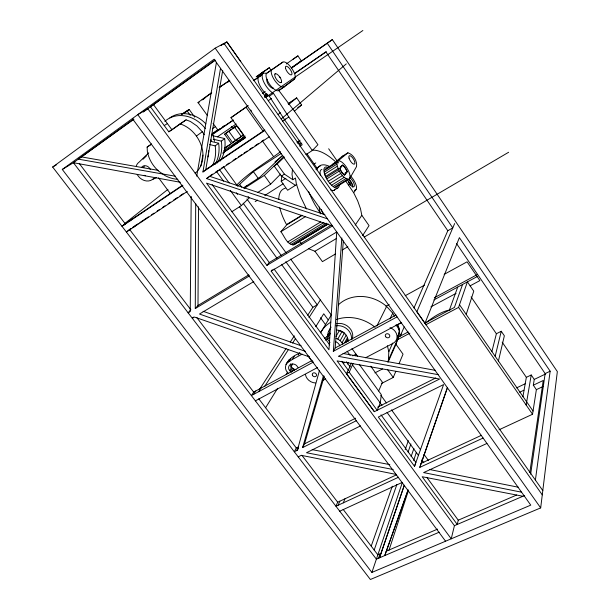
<?xml version="1.0" encoding="UTF-8"?>
<svg xmlns="http://www.w3.org/2000/svg" width="610" height="610" viewBox="0 0 610 610"><rect width="100%" height="100%" fill="white"/><g stroke="black" fill="none" stroke-linecap="round" stroke-linejoin="round"><path stroke-width="0.91" d="M249.559 275.834L195.284 308.515L195.688 203.526M195.284 308.515L197.998 305.473L198.502 206.843M191.197 196.405L190.244 311.55L188.109 312.831L190.861 309.773L129.572 229.444L126.361 232.044L187.3 191.426M352.496 186.782L352.321 185.066A4.842 1.86 58.3 0 0 347.769 179.218M336.873 164.181L337.452 161.391L347.906 152.813C353.19 154.322 357.544 161.2 356.514 166.614L349.56 178.753L348.668 179.34C341.989 178.067 338.207 170.32 336.873 164.181L324.444 172.028M348.005 341.661C348.592 335.439 342.637 330.246 336.697 330.04M387.769 361.936L388.41 360.182L388.814 351.695L387.365 345.672M395.715 345.001L398.46 337.483L398.696 332.923M397.041 316.903L333.319 351.329L341.844 237.946M333.319 351.329L335.187 347.967L343.316 240.935M292.51 169.092L292.007 174.384L292.815 179.706L295.454 178.028L296.353 183.862L300.539 196.542L306.51 208.956M296.818 184.433L287.63 190.251L281.225 181.292L281.789 175.977M353.068 363.552L349.21 372.191L377.163 410.301L380.282 402.966L381.303 394.624L359.267 364.391M542.801 490.6L226.859 41.892L215.185 48.152L52.658 167.041L370.384 579.5L540.681 507.901L557.342 371.589L332.313 39.604L291.565 67.87M535.397 480.078L550.151 371.193L459.383 237.641L424.964 323.247L416.859 311.733L454.633 223.565M530.647 474.206L545.149 373.587L456.539 243.565M529.793 472.62L543.228 380.48L533.315 385.207L536.373 389.66L532.545 414.251L499.071 429.775M533.315 385.207L534.253 379.42L531.218 374.99L526.346 377.331L522.892 396.82M264.664 130.517L202.932 171.959L220.515 68.29M526.14 404.994L531.218 374.99M202.932 171.959L205.768 169.649L222.703 70.463M216.466 62.212L196.71 176.137M200.949 165.973L202.84 155.115M498.423 361.006L504.356 335.797L501.252 331.268L496.387 333.739L491.873 351.65M426.786 477.295L458.255 520.185L457.233 524.455L454.427 525.675L451.232 538.813L137.768 114.65L147.803 108.755L214.819 60.138M495.16 356.278L501.252 331.268M296.468 450.676L298.458 446.886L296.3 447.969L294.294 451.766L297.383 450.218L319.51 370.361M356.583 420.587L302.59 447.61L323.437 375.844M302.59 447.61L304.558 443.828L324.253 376.134M483.089 438.041L419.802 467.382L447.275 387.899M389.012 550.197L408.364 490.73M466.215 314.424L473.764 291.153L467.397 281.866L458.583 307.409L425.727 324.794M300.021 353.121C292.495 355.508 279.708 365.352 288.416 373.488M407.892 490.326L384.765 555.558L376.385 559.157L371.894 572.416L62.289 169.466L214.087 59.231L530.761 505.133L371.894 572.416M414.533 466.33L443.584 384.597L378.322 417.034L414.533 466.33L415.837 462.357L380.998 414.846M413.656 460.481L416.363 452.353M378.566 558.219L380.015 553.903M402.28 482.693L376.385 559.157L73.413 162.718L133.659 119.011M411.14 456.532L413.893 448.419M404.14 485.667L379.496 557.822L404.316 485.247M327.715 336.057L329.659 332.61L327.143 336.926L329.141 335.462L324.306 338.489M374.189 550.052L396.896 484.409M408.098 452.041L410.896 443.95M419.802 467.382L447.397 387.876M371.246 546.026L392.306 486.2M405.192 449.585L408.342 440.656M477.165 276.604L462.548 284.481L454.435 307.417L424.636 323.216M408.204 489.815L384.765 555.558L439.147 532.217M449.379 310.101L457.713 287.081L462.548 284.481M343.285 502.853L344.97 498.797M381.471 383.499L393.252 377.46L395.783 371.421M399.047 363.659L403.035 354.166L395.974 344.292L388.097 362.126M338.131 505.248L339.839 501.184M396.53 474.816L337.665 502.198L335.942 506.254L398.582 477.218M413.976 307.974L447.801 230.733L452.772 227.911L327.265 43.257L332.313 39.604M378.65 390.987L382.447 382.302L370.766 366.221M400.129 336.209L404.232 326.884M388.41 360.182L398.46 337.483M388.814 351.695L392.688 343.072M389.942 318.961L392.718 313.136L386.534 306.342A35.403 30.569 27.7 0 0 338.306 304.916M316.049 169.626L316.88 167.925L320.273 166.011M376.812 326.137L386.603 306.418M355.15 355.859L356.011 354.158L352.763 355.882M351.467 363.057L349.461 366.984L349.98 366.709L346.343 361.738M374.387 411.674L337.071 360.884L439.619 379.023L374.387 411.674L346.442 373.648L349.98 366.709M347.403 363.979L348.234 362.37M297.383 450.218L298.572 447.946M343.506 363.735L344.223 362.37M347.258 341.547L348.081 340.022M345.763 342.797L347.83 338.985M344.581 342.85L347.479 337.521M342.911 344.337L342.042 342.751L346.205 335.164M342.042 342.751L340.159 340.67L344.345 333.113M336.041 338.329L337.81 339.038L342.035 331.504M336.011 336.468L339.419 330.452M325.267 340.136A10.919 9.28 29.2 0 1 327.273 338.664L330.391 333.304M326.968 336.705L328.233 334.539M320.608 332.74L331.604 314.463M293.959 370.743L294.767 369.408L296.033 369.614M291.923 371.574L293.555 368.913L294.767 369.408M291.519 372.237L290.429 371.49L292.464 368.165L291.588 367.212A5.071 4.232 30.9 0 1 290.68 363.812M289.628 370.621L291.671 367.304M265.602 407.739L277.626 388.296M286.151 374.525L287.653 372.092M290.665 367.235L292.663 363.995M298.183 355.081L299.685 352.649M315.721 326.731L323.742 313.769L328.226 319.914M285.983 364.437L287.074 362.935L292.259 359.526L294.302 356.255M288.599 361.814L290.657 358.543M287.074 362.935L289.14 359.664M362.614 235.628L369.042 225.616L361.821 215.315L360.518 208.826L357.704 200.926L353.716 192.798L345.473 180.667M264.847 386.16L288.469 349.484M292.579 343.102L295.659 338.321M309.011 317.589L320.364 299.96M259.288 389.744L286.075 348.523M290.2 342.187L294.317 335.843M307.714 315.233L312.861 307.31L317.231 304.832L285.808 261.713M258.625 391.681L260.889 388.189M253.531 394.434L255.819 390.934M312.198 360.411L253.676 392.1L251.373 395.6L313.532 362.02M355.195 225.09L361.821 215.315M353.663 192.707L356.087 189.435A9.013 3.454 58.3 0 0 350.369 175.993M348.806 184.944L349.621 183.892M271.183 271.168L336.728 231.983L328.95 349.82L271.183 271.168L272.334 269.719M266.928 265.38L332.435 225.936L206.515 183.13L266.928 265.38L269.269 262.506L331.154 225.204M342.622 165.295L339.961 168.482L340.197 169.161A6.565 2.516 57.9 0 0 343.948 174.536L344.444 174.902L347.06 171.662L346.823 170.991A6.565 2.516 57.9 0 0 343.11 165.661L342.622 165.295L340.388 166.698M328.081 224.106L293.761 244.846C286.868 244.9 284.435 236.024 280.875 231.716L286.624 224.968L301.996 215.49M193.393 317.086L192.302 318.321L194.438 317.048L309.598 356.964M305.976 154.597L312.32 150.502L317.924 144.715L294.882 111.775L278.244 89.723M257.893 192.341L270.619 184.167L280.63 174.086M213.081 123.388L218.075 130.311L219.432 129.198M231.823 211.723L241.4 205.593L249.139 197.953L248.095 196.519M148.733 152.82L139.202 162.047A10.972 9.211 48.3 0 0 136.304 165.867M143.03 159.225L146.415 155.946M295.415 185.326L281.355 176.099L274.119 165.966L277.161 163.991L284.397 156.999M244.465 188.292L264.328 175.413L283.398 157.022M297.68 143.274L299.723 141.306M282.773 155.283L259.829 177.236L243.413 187.888M244.091 188.177L246.524 185.867M280.463 151.699C265.769 163.015 249.246 171.974 236.283 185.509M237.58 186.279L253.386 171.646L281.126 153.499M197.625 170.876L197.724 170.785A30.515 26.039 49.1 0 0 202.581 150.388C200.248 138.5 191.792 127.627 180.072 123.868L168.817 131.806L150.464 106.819L215.376 60.199M195.177 173.179L197.602 170.998M185.135 112.392L185.684 111.912L181.681 114.421M282.422 121.428L285.267 118.996M294.508 111.073L301.622 104.981L296.666 97.867L288.103 103.669M281.164 119.019L346.297 63.875M327.44 218.822L206.584 178.577L208.689 176.816M347.906 152.813L342.088 156.45L332.191 164.715A10.637 4.133 57.9 0 1 333.129 164.166M278.114 114.482L280.295 112.675M288.759 104.371L296.666 97.867M288.377 104.043L290.612 102.213L288.309 103.769M245.006 135.939L231.342 147.018L223.557 152.264M128.466 230.641L131.028 228.567M133.453 227.324L136.625 224.747M244.557 136.907L235.879 143.952L245.639 137.38M224.488 148.413L243.657 134.947L237.42 126.239M224.312 148.535L227.248 146.179M232.319 142.709L242.46 135.603M124.082 224.892L127.307 222.33M129.053 221.552L132.263 219.005M280.966 82.632A5.292 2.013 55.2 0 0 278.435 75.373A5.292 2.013 55.2 0 0 275.026 76.547A5.292 2.013 55.2 0 0 280.966 82.632L281.378 82.312M124.745 223.519L167.948 189.359M212.585 165.47A37.629 32.223 49.5 0 0 215.193 145.889L218.632 143.228L210.458 141.276M217.351 162.962A37.065 31.857 49.8 0 0 221.323 141.139L224.663 138.554L213.02 135.786M268.286 100.764L271.404 98.378M231.464 143.693L224.632 134.223L228.003 131.653M236.238 126.018L232.898 128.58L231.35 126.415M284.191 86.864L294.546 78.995A10.263 3.79 55.4 0 0 291.733 68.366A10.263 3.79 55.4 0 0 282.842 62.129L266.844 73.147A10.561 4.079 55.2 0 0 269.559 84.21A10.561 4.079 55.2 0 0 278.953 90.455L284.191 86.864A10.591 4.026 55.2 0 1 274.828 80.558A10.591 4.026 55.2 0 1 272.068 69.494M278.953 90.455L294.546 78.995M228.148 81.961L229.261 81.122M274.919 74.046L275.339 73.734M264.992 97.493L268.026 95.221L264.862 97.356M137.197 174.475A10.972 9.211 48.3 0 0 152.325 179.592L153.842 178.463M211.777 134.505L213.302 133.376M269.307 67.725L256.2 76.845L269.284 67.725L271.13 70.348M222.574 153.171L245.373 137.799L230.961 117.677L248.285 105.621M230.961 117.677L247.538 106.102M220.927 45.666L224 43.417L542.275 494.87M223.779 44.133L226.859 41.892L240.767 61.648M143.236 112.065L147.803 108.755L454.427 525.675M175.604 176.267L78.324 159.149L133.918 119.263M293.761 244.846L328.081 223.992M196.481 135.969L202.276 131.798L196.916 125.934L190.427 121.489L186.103 119.857L180.072 123.868M291.374 67.832L301.248 60.733L297.893 55.868L286.273 63.966M222.536 126.918L224.61 125.424M211.693 92.804L202.032 99.987M177.876 179.309A30.515 26.039 49.1 0 1 165.379 175.787L158.958 171.41A30.515 26.039 49.1 0 1 147.376 151.562L147.124 147.094L151.516 143.998M172.127 129.709L186.103 119.857M259.059 76.341L263.2 73.436M254.591 80.024L260.02 76.219M262.498 72.445L261.027 73.49L262.567 72.438M263.017 72.117L264.488 71.08L262.956 72.132M282.842 62.129L266.844 73.147M262.841 72.941L263.367 72.613M293.166 59.17L297.893 55.868M291.305 68.19L327.265 43.257M262.361 93.589L265.266 91.584M232.646 120.505L218.075 130.311M219.234 87.55L229.162 80.863M212.379 128.74L215.444 126.621M294.416 73.551L326.266 51.583M294.615 73.612L325.984 51.98L447.801 230.733M264.603 95.244L266.784 93.742M264.443 96.418L267.454 94.291M212.333 133.499L217.823 129.716M211.838 134.383L219.943 128.809M265.815 97.257L362.881 30.5M211.899 134.917L233.569 120.017M260.348 75.983A12.414 4.88 55.1 0 0 259.143 83.913A12.414 4.88 55.1 0 0 268.461 95.778L269.284 96.205L273.463 93.33L288.812 116.998L312.32 150.502M217.419 136.838L236.184 123.99M231.617 129.122L228.704 131.112L235.452 140.491M233.066 128.13L236.306 125.919M224.632 134.223L236.688 125.988M253.302 80.703L261.629 75.045M225.7 147.437L230.328 144.311M223.672 150.784L244.885 136.465M297.726 107.596L301.622 104.981M123.8 224.686L182.649 185.173M205.768 169.649L264.801 130.006M182.855 185.432L121.969 226.302L125.21 223.74L79.292 163.549M269.284 96.205L284.611 119.812L288.812 116.998M147.124 147.094L151.364 144.265M129.572 229.444L130.967 228.514M132.378 227.576L138.196 223.695M139.774 222.642L148.444 216.863M151.593 214.758L153.956 213.187M157.113 211.083L159.477 209.504M162.626 207.408L164.99 205.829M168.147 203.725L170.51 202.146M173.659 200.049L177.601 197.419M179.965 195.848L183.114 193.744M210.175 175.695L212.539 174.125M215.688 172.02L218.052 170.449M221.209 168.345L223.573 166.766M226.722 164.669L229.085 163.091M233.028 160.468L236.177 158.364M238.54 156.785L241.69 154.688M244.053 153.11L247.202 151.005M249.566 149.435L252.723 147.33M255.087 145.752L258.236 143.655M261.385 141.55L263.749 139.98M206.584 178.577L269.17 136.861M168.817 131.806L171.913 129.739L153.705 104.92M203.336 99.178L204.777 98.233M296.956 142.267L300.097 140.216M281.759 156.251L275.034 161.917L277.573 160.262M299.502 144.631L301.813 143.121M299.83 146.316L302.179 144.791L284.611 119.812M164.25 125.584L167.376 123.563M281.355 176.099L284.405 174.14L292.815 179.706M281.225 181.292L285.884 178.303M255.155 201.628L257.55 200.103M264.732 195.52L283.086 183.808M314.211 163.945L315.805 162.931M325.069 169.214L337.452 161.391A10.66 4.087 57.9 0 1 346.205 166.82C348.257 170.281 351.192 174.62 349.56 178.753L336.247 187.041M324.528 170.358L336.933 162.519M337.269 166.255L324.81 174.094L325.618 176.435L338.092 168.596M326.106 177.441L338.588 169.611M326.808 178.867L339.29 171.044M328.287 181.239L340.784 173.423M344.902 173.225L346.442 172.256M325.709 339.64L329.705 337.78M329.964 183.366L342.462 175.573M331.718 185.112L344.2 177.342M333.426 186.355L345.893 178.608M334.974 187.011L347.418 179.287M333.639 190.495L337.475 188.116M301.912 215.223L286.525 224.571A36.051 15.883 58.1 0 1 279.815 207.743M280.875 231.716L305.618 216.512M354.456 190.434L356.087 189.435M62.289 169.466L74.847 161.848M287.737 241.949L320.616 221.979M289.384 243.459L323.849 222.566M291.016 244.48L326.243 223.161M292.503 244.953L326.884 224.167M197.998 305.473L248.773 274.866M253.798 281.561L199.485 314.028L305.396 351.345M336.262 238.594L314.966 251.259L308.5 248.705M52.658 167.041L56.692 164.654M335.553 253.928L322.423 261.637L314.966 251.259L315.5 251.412M342.111 250.069L347.852 246.699M364.262 237.061L508.633 152.264M342.088 156.45L342.789 156.046M385.947 306.281L389.195 304.504M405.185 295.736L424.514 285.144M444.141 274.386L467.077 261.812L479.887 280.592L470.112 285.838M292.259 359.526L302.118 354.135M335.187 347.967L396.042 315.019M434.335 297.756L477.104 274.668M433.84 299.945L457.713 287.081M255.392 400.854L317.459 367.555M401.136 322.667L338.367 356.339L438.148 374.654M397.507 324.772L401.662 322.545M430.927 306.853L456.051 293.379M322.309 380.693L325.664 378.909M397.606 337.551L408.182 331.939M397.316 339.831L409.882 333.182M365.542 357.78L392.992 343.369A9.722 8.395 25.7 0 0 396.912 335.218A9.722 8.395 25.7 0 0 390.003 327.677M346.442 373.648L349.21 372.191M374.914 372.885L382.485 368.966M304.558 443.828L355.615 418.201M377.643 407.144L435.769 377.971M298.191 456.859L301.279 455.327L396.439 474.488M360.51 425.887L306.494 452.734L393.175 469.517M545.149 373.587L550.151 371.193M516.632 387.861L525.134 383.789M534.253 379.42L545.729 373.915M152.325 179.592L156.602 177.556M519.659 392.23L523.906 390.202M536.373 389.66L542.984 386.526M421.068 463.394L481.404 435.326M339.724 511.203L402.387 482.358M486.925 443.447L423.614 472.59L521.504 492.178M381.296 553.361L377.849 554.848L343.156 509.388M386.176 551.249L437.576 529.099M458.255 520.185L516.609 495.038M524.661 495.518L457.233 524.455L422.166 476.723L522.938 496.258M81.915 156.976L158.364 170.396M73.413 162.718L180.438 182.291M343.003 353.464L435.548 370.392M312.167 449.646L389.828 464.629M429.493 469.502L518.439 487.245M213.21 139.194L221.338 141.139M209.71 144.57L215.208 145.889M209.39 176.221L324.871 214.644M203.069 311.275L301.043 345.756M273.463 93.33L272.639 92.903A12.436 4.834 55.1 0 1 262.834 79.689A12.436 4.834 55.1 0 1 266.151 73.444M292.464 368.165L293.555 368.913M337.81 339.038L340.159 340.67M299.075 241.324L301.851 243.878M290.429 371.49L289.544 370.529A5.101 4.247 30.9 0 1 290.063 364.78A5.101 4.247 30.9 0 1 296.506 365.443L298.015 367.51M196.748 317.49L253.676 392.1M258.792 398.81L296.3 447.969M301.897 455.312L337.665 502.198M158.615 177.853L170.426 193.705M132.355 118.584L445.567 541.215M307.974 355.813L312.084 361.364M212.12 184.571L269.269 262.506M274.058 269.033L329.72 344.932M341.714 361.295L348.455 370.483M380.876 395.303L386.465 402.974M391.506 409.874L420.595 449.753M423.95 454.358L428.426 460.489M216.885 172.005L223.573 181.162M230.252 190.32L241.4 205.593M347.098 351.2L350.132 355.363M239.402 206.737L276.978 258.175M281.462 264.313L312.861 307.31M320.494 317.749L325.534 324.65M352.717 365.26L380.282 402.966M379.733 402.447L381.982 405.528M387.045 412.444L418.529 455.502M421.701 459.849L423.82 462.746M223.42 166.621L236.863 185.12M246.951 198.997L286.181 252.944M290.665 259.113L331.512 315.294M351.955 348.592L357.521 356.24M219.15 169.168L229.169 182.924M236.405 192.859L237.519 194.384M243.161 203.199L281.317 255.552M189.184 109.487L194.75 117.158M187.003 110.761L190.282 115.29M239.677 184.334L241.781 187.239M198.082 102.617L207.522 115.694M387.434 369.416L393.252 377.46M225.891 133.262L232.692 142.709M253.386 171.646L258.388 178.6M234.522 127.139L241.278 136.556M264.328 175.413L270.619 184.167M236.062 139.126L238.258 142.183M327.273 338.664L329.972 342.431M262.445 141.001L273.379 156.343M277.161 163.991L284.405 174.14M335.393 341.653L336.27 341.928A7.099 6.031 29.2 0 1 339.861 345.885M250.649 110.006L251.678 111.447M246.051 107.269L263.367 131.638M215.185 48.152L540.681 507.901M279.334 76.41L280.127 77.531M306.876 153.705L316.88 167.925M298.946 142.931L300.044 144.486M328.66 148.756L338.542 162.931M458.583 307.409L532.545 414.251M459.505 304.725L533.041 411.056M471.065 296.879L496.387 333.739M502.183 342.164L526.346 377.331M320.746 213.904L314.996 204.785A55.182 22.196 58.3 0 1 308.584 191.502M392.718 313.136L394.388 316.232M397.804 324.665L398.887 329.278M312.312 150.212A55.182 22.196 58.3 0 1 334.943 161.185M349.934 184.799A1.754 0.679 58.3 0 0 350.384 184.914L350.529 184.815A1.754 0.679 58.3 0 0 349.972 182.832A1.754 0.679 58.3 0 0 348.546 181.971L348.462 182.161A1.754 0.679 58.3 0 0 348.523 182.786M349.66 184.594A1.754 0.679 58.3 0 1 349.103 183.961M334.699 189.801A12.162 4.865 57.8 0 1 330.384 189.733M320.479 175.657A12.162 4.865 57.8 0 1 321.905 169.405M339.206 184.845A12.185 4.827 57.8 0 1 328.005 180.979A12.185 4.827 57.8 0 1 327.204 167.079M320.402 212.875A9.775 4.102 58.4 0 1 319.419 207.095M323.262 214.064A9.783 4.087 58.4 0 1 321.424 209.596M349.751 177.739A5.482 2.104 58.3 0 1 354.143 184.052A5.482 2.104 58.3 0 1 352.206 186.515A5.482 2.104 58.3 0 1 347.814 180.209M348.981 179.393A5.482 2.112 58.3 0 1 352.702 186.965M316.887 169.9A36.722 14.693 58.3 0 1 330.124 166.759M278.778 199.439A36.051 15.883 58.1 0 1 285.259 188.246M224.671 138.554A36.76 31.674 49.8 0 1 220.187 161.025M338.939 330.772A6.588 5.627 29.2 0 1 340.609 331.009L342.21 331.634A6.588 5.627 29.2 0 1 344.78 333.845M329.24 331.283A12.23 10.469 29.2 0 1 331.077 327.135M336.628 323.712A12.23 10.469 29.2 0 1 349.149 327.509A12.23 10.469 29.2 0 1 352.123 339.221M327.844 336.385A12.284 10.507 29.2 0 1 330.353 328.706M336.049 325.824A12.284 10.507 29.2 0 1 351.39 339.762M396.874 324.581A9.607 8.334 25.6 0 1 397.392 336.171M395.829 325.069A9.63 8.342 25.7 0 1 397.461 336.712M320.547 332.724A36.981 31.522 27.8 0 1 330.841 322.133M336.476 319.495A36.981 31.522 27.8 0 1 375.158 327.318M181.345 114.527A21.579 0.389 -34.8 0 1 185.341 112.438M199.516 101.84A21.99 0.412 -34.8 0 1 211.594 92.758M219.226 87.444A21.99 0.412 -34.8 0 1 229.787 80.268M315.462 382.966A9.371 7.823 29.5 0 1 305.457 374.479M145.416 175.787A5.49 4.606 48.3 0 1 144.135 175.299M141.627 167.277A5.49 4.606 48.3 0 1 146.141 165.867A5.49 4.606 48.3 0 1 150.296 169.435M169.816 117.875A29.654 25.49 49.6 0 1 205.852 123.868M212.433 134.009A29.654 25.49 49.6 0 1 214.506 141.291M143.907 167.392A5.452 4.583 48.3 0 1 144.166 166.156M164.807 121.39A29.852 25.62 49.5 0 1 205.311 128.542M210.946 139.69A29.852 25.62 49.5 0 1 211.411 141.543M218.639 143.228A37.317 32.033 49.5 0 1 215.139 164.364M202.322 131.768A30.103 25.826 49.2 0 1 204.243 134.726M208.681 150.708A30.103 25.826 49.2 0 1 207.934 156.968M273.455 88.069A5.406 2.104 55.1 0 1 268.636 84.874A5.406 2.104 55.1 0 1 267.249 79.216M425.94 322.911A22.303 6.573 -35.1 0 1 449.997 310.04M399.169 335.355A21.96 6.344 -35.8 0 1 401.494 333.929M347.212 171.776L344.574 175.253L343.964 174.796A6.931 2.653 57.9 0 1 339.999 169.123L339.701 168.276L342.469 164.967L343.079 165.432A6.931 2.653 57.9 0 1 346.991 171.052L347.212 171.776M349.034 158.142A4.926 1.83 57.9 0 0 354.25 164.189A4.926 1.83 57.9 0 0 352.298 157.441A4.926 1.83 57.9 0 0 349.034 158.142M385.703 336.758A2.318 1.998 25.7 0 0 389.599 336.85A2.318 1.998 25.7 0 0 387.35 333.708A2.318 1.998 25.7 0 0 385.703 336.758M312.404 375.211A2.234 1.86 29.5 0 0 316.087 376.21A2.234 1.86 29.5 0 0 314.707 372.901A2.234 1.86 29.5 0 0 312.404 375.211M285.541 68.396A5.132 1.891 55.4 0 0 291.13 74.938A5.132 1.891 55.4 0 0 289.407 68.404A5.132 1.891 55.4 0 0 285.541 68.396"/></g></svg>
